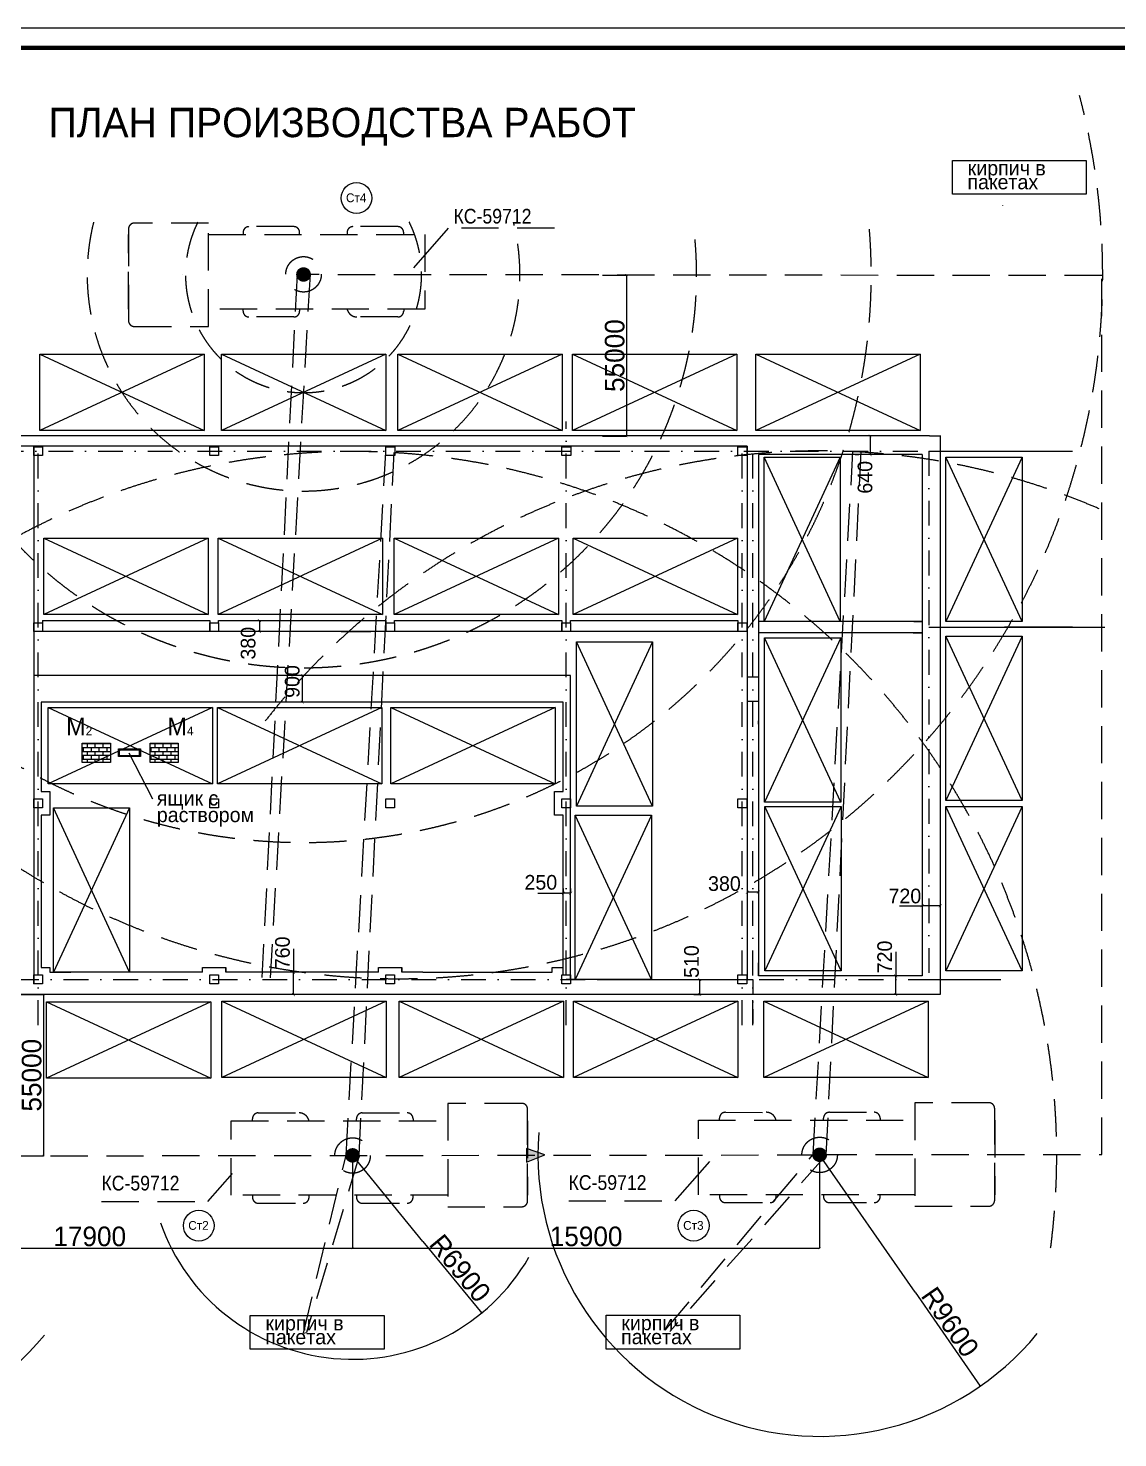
# Model space of a CAD drawing. Header units: millimetres. Extents: x 393648 to 561848, y 30 to 118830.
# Drawn here: x 426280 to 481989, y 46777 to 118830 of the extents above; entities that cross this region are included whole.
import ezdxf

# ---------------------------------------------------------------- set-up
doc = ezdxf.new("R2010")
doc.units = ezdxf.units.MM
for name, pattern in [('ACAD_ISO02W100', [15, 12, -3]), ('DASHED2', [9.525, 6.35, -3.175]), ('штрихпунктирная', [25.4, 12.7, -6.35, 0, -6.35])]:
    doc.linetypes.add(name, pattern=pattern)
doc.layers.add('размеры', color=251, linetype='Continuous', lineweight=9)
doc.dimstyles.new('Копия ISO-25', dxfattribs={"dimtxt": 150, "dimasz": 100, "dimexe": 1.25, "dimexo": 0.625, "dimgap": 100, "dimtad": 1, "dimtxsty": 'Standard', "dimblk": 'ARCHTICK', "dimcen": 2.5, "dimclrd": 5, "dimclre": 5, "dimclrt": 5, "dimadec": 0, "dimazin": 0, "dimtfac": 1, "dimtmove": 1, "dimatfit": 3, "dimfxl": 1.25, "dimarcsym": 0})

# ---------------------------------------------------------------- blocks, each defined once
blk = doc.blocks.new('_ArchTick')
at = {"color": 0, "linetype": 'ByBlock', "const_width": 0.15}
blk.add_lwpolyline([(-0.5, -0.5), (0.5, 0.5)], dxfattribs=at)
blk = doc.blocks.new('*D5')
at = {"color": 0, "lineweight": -2, "transparency": 16777216}
for p, q in [((425828, 69432), (427061, 69432)), ((427060, 69432), (427060, 61191)), ((425828, 61191), (427061, 61191))]:
    blk.add_line(p, q, dxfattribs=at)
at = {"layer": 'Defpoints', "color": 0, "transparency": 16777216}
for p in [(425828, 69432), (425828, 61191), (427060, 61191)]:
    blk.add_point(p, dxfattribs=at)
at = {"color": 0, "lineweight": -2, "transparency": 16777216, "xscale": 100, "yscale": 100, "zscale": 100}
for p, rotation in [((427060, 69432), 90), ((427060, 61191), 270)]:
    blk.add_blockref('_ArchTick', p, dxfattribs=dict(at, rotation=rotation))
at = {"color": 0, "transparency": 16777216, "insert": (426460, 65311), "char_height": 1000, "attachment_point": 5, "rotation": 90}
blk.add_mtext('55000', dxfattribs=at)
blk = doc.blocks.new('*D6')
at = {"color": 0, "lineweight": -2, "transparency": 16777216}
for p, q in [((455638, 106214), (456871, 106214)), ((456870, 106214), (456870, 97973)), ((455638, 97973), (456871, 97973))]:
    blk.add_line(p, q, dxfattribs=at)
at = {"layer": 'Defpoints', "color": 0, "transparency": 16777216}
for p in [(455638, 106214), (455638, 97973), (456870, 97973)]:
    blk.add_point(p, dxfattribs=at)
at = {"color": 0, "lineweight": -2, "transparency": 16777216, "xscale": 100, "yscale": 100, "zscale": 100}
for p, rotation in [((456870, 106214), 90), ((456870, 97973), 270)]:
    blk.add_blockref('_ArchTick', p, dxfattribs=dict(at, rotation=rotation))
at = {"color": 0, "transparency": 16777216, "insert": (456270, 102094), "char_height": 1000, "attachment_point": 5, "rotation": 90}
blk.add_mtext('55000', dxfattribs=at)
blk = doc.blocks.new('*D8')
at = {"color": 0, "lineweight": -2, "transparency": 16777216}
blk.add_line((471630, 54215), (474957, 49422), dxfattribs=at)
at = {"layer": 'Defpoints', "color": 0, "transparency": 16777216}
for p in [(466745, 61253), (474957, 49422)]:
    blk.add_point(p, dxfattribs=at)
at = {"color": 0, "lineweight": -2, "transparency": 16777216, "xscale": 100, "yscale": 100, "zscale": 100, "rotation": 304.7637966516633}
blk.add_blockref('_ArchTick', (474957, 49422), dxfattribs=at)
at = {"color": 0, "transparency": 16777216, "insert": (473415, 52695), "char_height": 1000, "attachment_point": 5, "rotation": 304.7638}
blk.add_mtext('R9600', dxfattribs=at)
blk = doc.blocks.new('*D9')
at = {"color": 0, "lineweight": -2, "transparency": 16777216}
blk.add_line((446462, 56813), (449467, 53156), dxfattribs=at)
at = {"layer": 'Defpoints', "color": 0, "transparency": 16777216}
for p in [(442864, 61191), (449467, 53156)]:
    blk.add_point(p, dxfattribs=at)
at = {"color": 0, "lineweight": -2, "transparency": 16777216, "xscale": 100, "yscale": 100, "zscale": 100, "rotation": 309.4123738455189}
blk.add_blockref('_ArchTick', (449467, 53156), dxfattribs=at)
at = {"color": 0, "transparency": 16777216, "insert": (448364, 55443), "char_height": 1000, "attachment_point": 5, "rotation": 309.41237}
blk.add_mtext('R6900', dxfattribs=at)
blk = doc.blocks.new('*D67')
at = {"color": 0, "lineweight": -2, "transparency": 16777216}
for p, q in [((415989, 61163), (415989, 56466)), ((442864, 61191), (442864, 56466)), ((415989, 56467), (442864, 56467))]:
    blk.add_line(p, q, dxfattribs=at)
at = {"layer": 'Defpoints', "color": 0, "transparency": 16777216}
for p in [(415989, 61164), (442864, 61191), (442864, 56467)]:
    blk.add_point(p, dxfattribs=at)
at = {"color": 0, "lineweight": -2, "transparency": 16777216, "xscale": 100, "yscale": 100, "zscale": 100, "rotation": 180}
blk.add_blockref('_ArchTick', (415989, 56467), dxfattribs=at)
at = {"color": 0, "lineweight": -2, "transparency": 16777216, "xscale": 100, "yscale": 100, "zscale": 100}
blk.add_blockref('_ArchTick', (442864, 56467), dxfattribs=at)
at = {"color": 0, "transparency": 16777216, "insert": (429427, 57067), "char_height": 1000, "attachment_point": 5}
blk.add_mtext('17900', dxfattribs=at)
blk = doc.blocks.new('*D68')
at = {"color": 0, "lineweight": -2, "transparency": 16777216}
for p, q in [((442865, 61222), (442865, 56467)), ((466744, 61237), (466744, 56467)), ((442865, 56468), (466744, 56468))]:
    blk.add_line(p, q, dxfattribs=at)
at = {"layer": 'Defpoints', "color": 0, "transparency": 16777216}
for p in [(442865, 61223), (466744, 61237), (466744, 56468)]:
    blk.add_point(p, dxfattribs=at)
at = {"color": 0, "lineweight": -2, "transparency": 16777216, "xscale": 100, "yscale": 100, "zscale": 100, "rotation": 180}
blk.add_blockref('_ArchTick', (442865, 56468), dxfattribs=at)
at = {"color": 0, "lineweight": -2, "transparency": 16777216, "xscale": 100, "yscale": 100, "zscale": 100}
blk.add_blockref('_ArchTick', (466744, 56468), dxfattribs=at)
at = {"color": 0, "transparency": 16777216, "insert": (454805, 57068), "char_height": 1000, "attachment_point": 5}
blk.add_mtext('15900', dxfattribs=at)

msp = doc.modelspace()

# ---------------------------------------------------------------- hatches: boundary and pattern name
at = {"linetype": 'DASHED2', "ltscale": 100}
msp.add_hatch(color=0, dxfattribs=at).paths.add_polyline_path([(440022.857, 106233.092, 1), (440692.43, 106233.092, 1)])
at = {"linetype": 'DASHED2', "ltscale": 300}
for points in [[(440692.43, 106233.092, 1), (440022.857, 106233.092, 1)], [(440693.023, 106248.896, 1), (440023.45, 106248.896, 1)], [(440693.023, 106248.896, 1), (440023.45, 106248.896, 1)], [(440693.023, 106248.896, 1), (440023.45, 106248.896, 1)], [(442529.927, 61206.955, 1), (443199.5, 61206.955, 1)], [(442529.927, 61206.955, 1), (443199.5, 61206.955, 1)], [(442529.927, 61206.955, 1), (443199.5, 61206.955, 1)], [(442530.52, 61222.759, 1), (443200.093, 61222.759, 1)], [(466409.362, 61237.358, 1), (467078.935, 61237.358, 1)], [(466409.362, 61237.358, 1), (467078.935, 61237.358, 1)], [(466409.362, 61237.358, 1), (467078.935, 61237.358, 1)], [(466409.956, 61253.162, 1), (467079.529, 61253.162, 1)]]:
    msp.add_hatch(color=0, dxfattribs=at).paths.add_polyline_path(points)
h = msp.add_hatch()
h.set_pattern_fill('AR-B816', color=256, style=0)
h.set_pattern_definition([(360, (671316.7, 8713.83), (5e-14, 203.2), []), (90, (671316.7, 8713.83), (-203.2, 203.2), [203.2, -203.2])])
h.paths.add_polyline_path([(430481.118, 81301.449), (430481.118, 82286.741), (429047.113, 82286.741), (429047.113, 81301.449)])
h = msp.add_hatch()
h.set_pattern_fill('AR-B816', color=256, style=0)
h.set_pattern_definition([(360, (674781.57, 8713.83), (5e-14, 203.2), []), (90, (674781.57, 8713.83), (-203.2, 203.2), [203.2, -203.2])])
h.paths.add_polyline_path([(433945.99, 81301.449), (433945.99, 82286.741), (432511.985, 82286.741), (432511.985, 81301.449)])
h = msp.add_hatch(color=0)
h.paths.add_polyline_path([(451762.917, 61562.022), (451762.917, 61248.921), (452691.8, 61248.921)])
h.paths.add_polyline_path([(452691.8, 61248.921), (451762.917, 61248.921), (451762.917, 60864.409)])

# ---------------------------------------------------------------- linework, layer by layer
at = {"color": 0, "linetype": 'ByBlock', "lineweight": 20}
for p, q in [((473531.181, 112072.081), (480378.951, 112072.081)), ((473531.181, 110346.88), (473531.181, 112072.081)), ((480378.951, 112072.081), (480378.951, 110346.88)), ((480378.951, 110346.88), (473531.181, 110346.88)), ((437628.863, 53031.922), (444476.633, 53031.922)), ((437628.863, 51306.721), (437628.863, 53031.922)), ((444476.633, 53031.922), (444476.633, 51306.721)), ((455822.371, 53040.412), (462670.142, 53040.412)), ((455822.371, 51315.211), (455822.371, 53040.412)), ((462670.142, 53040.412), (462670.142, 51315.211)), ((444476.633, 51306.721), (437628.863, 51306.721)), ((462670.142, 51315.211), (455822.371, 51315.211))]:
    msp.add_line(p, q, dxfattribs=at)
at = {"color": 0}
for p, q in [((476107.669, 109755.437), (476118.446, 109766.213)), ((447750.407, 108600.271), (445977.481, 106582.366)), ((434187.534, 106233.092), (434187.534, 106233.092)), ((426874.827, 102164.62), (435274.827, 102164.62)), ((426874.827, 98264.62), (426874.827, 102164.62)), ((426874.827, 102164.62), (435274.827, 98264.62)), ((435274.827, 102164.62), (426874.827, 98264.62)), ((435274.827, 102164.62), (435274.827, 98264.62)), ((436158.268, 102164.62), (444558.268, 102164.62)), ((436158.268, 98264.62), (436158.268, 102164.62)), ((436158.268, 102164.62), (444558.268, 98264.62)), ((444558.268, 102164.62), (436158.268, 98264.62)), ((444558.268, 102164.62), (444558.268, 98264.62)), ((445176.243, 102164.62), (453576.243, 102164.62)), ((445176.243, 98264.62), (445176.243, 102164.62)), ((445176.243, 102164.62), (453576.243, 98264.62)), ((453576.243, 102164.62), (445176.243, 98264.62)), ((453576.243, 102164.62), (453576.243, 98264.62)), ((454117.007, 102162.909), (462517.007, 102162.909)), ((454117.007, 98262.909), (454117.007, 102162.909)), ((454117.007, 102162.909), (462517.007, 98262.909)), ((462517.007, 102162.909), (454117.007, 98262.909)), ((462517.007, 102162.909), (462517.007, 98262.909)), ((463476.138, 102162.909), (471876.138, 102162.909)), ((463476.138, 98262.909), (463476.138, 102162.909)), ((463476.138, 102162.909), (471876.138, 98262.909)), ((471876.138, 102162.909), (463476.138, 98262.909)), ((471876.138, 102162.909), (471876.138, 98262.909)), ((435274.827, 98264.62), (426874.827, 98264.62)), ((444558.268, 98264.62), (436158.268, 98264.62)), ((453576.243, 98264.62), (445176.243, 98264.62)), ((462517.007, 98262.909), (454117.007, 98262.909)), ((471876.138, 98262.909), (463476.138, 98262.909)), ((469329.789, 97992.019), (469329.789, 97032.019)), ((469330.726, 97992.019), (469331.664, 97992.019)), ((463900.704, 88497.019), (463900.704, 96897.019)), ((463900.704, 96897.019), (467800.704, 96897.019)), ((467800.704, 96897.019), (463900.704, 88497.019)), ((467800.704, 88497.019), (463900.704, 96897.019)), ((467800.704, 96897.019), (467800.704, 88497.019)), ((469330.726, 97032.019), (469331.664, 97032.019)), ((473199.213, 88502.142), (473199.213, 96902.142)), ((473199.213, 96902.142), (477099.213, 96902.142)), ((477099.213, 96902.142), (473199.213, 88502.142)), ((477099.213, 88502.142), (473199.213, 96902.142)), ((477099.213, 96902.142), (477099.213, 88502.142)), ((427074.126, 92755.146), (435474.126, 92755.146)), ((427074.126, 88855.146), (427074.126, 92755.146)), ((427074.126, 92755.146), (435474.126, 88855.146)), ((435474.126, 92755.146), (427074.126, 88855.146)), ((435474.126, 92755.146), (435474.126, 88855.146)), ((435999.829, 92755.146), (444399.829, 92755.146)), ((435999.829, 88855.146), (435999.829, 92755.146)), ((435999.829, 92755.146), (444399.829, 88855.146)), ((444399.829, 92755.146), (435999.829, 88855.146)), ((444399.829, 92755.146), (444399.829, 88855.146)), ((444995.512, 92755.146), (453395.512, 92755.146)), ((444995.512, 88855.146), (444995.512, 92755.146)), ((444995.512, 92755.146), (453395.512, 88855.146)), ((453395.512, 92755.146), (444995.512, 88855.146)), ((453395.512, 92755.146), (453395.512, 88855.146)), ((454149.141, 92755.146), (462549.141, 92755.146)), ((454149.141, 88855.146), (454149.141, 92755.146)), ((454149.141, 92755.146), (462549.141, 88855.146)), ((462549.141, 92755.146), (454149.141, 88855.146)), ((462549.141, 92755.146), (462549.141, 88855.146)), ((435474.126, 88855.146), (427074.126, 88855.146)), ((444399.829, 88855.146), (435999.829, 88855.146)), ((453395.512, 88855.146), (444995.512, 88855.146)), ((462549.141, 88855.146), (454149.141, 88855.146)), ((438101.165, 88557.019), (438099.632, 88557.019)), ((438100.57, 87987.554), (438099.632, 87987.554)), ((438101.507, 88557.019), (438101.507, 87987.554)), ((467800.704, 88497.019), (463900.704, 88497.019)), ((477099.213, 88502.142), (473199.213, 88502.142)), ((479086.998, 88210.144), (481333.557, 88210.144)), ((454305.67, 79066.026), (454305.67, 87466.026)), ((454305.67, 87466.026), (458205.67, 87466.026)), ((458205.67, 87466.026), (454305.67, 79066.026)), ((458205.67, 79066.026), (454305.67, 87466.026)), ((458205.67, 87466.026), (458205.67, 79066.026)), ((463921.932, 79259.898), (463921.932, 87659.898)), ((463921.932, 87659.898), (467821.932, 87659.898)), ((467821.932, 87659.898), (463921.932, 79259.898)), ((467821.932, 79259.898), (463921.932, 87659.898)), ((467821.932, 87659.898), (467821.932, 79259.898)), ((473199.213, 79348.731), (473199.213, 87748.731)), ((473199.213, 87748.731), (477099.213, 87748.731)), ((477099.213, 87748.731), (473199.213, 79348.731)), ((477099.213, 79348.731), (473199.213, 87748.731)), ((477099.213, 87748.731), (477099.213, 79348.731)), ((440568.829, 85737.018), (440293.99, 85737.018)), ((440295.865, 85737.018), (440295.865, 84387.018)), ((440568.829, 84387.018), (440293.99, 84387.018)), ((427294.746, 84107.608), (435694.746, 84107.608)), ((427294.746, 80207.608), (427294.746, 84107.608)), ((427294.746, 84107.608), (435694.746, 80207.608)), ((435694.746, 84107.608), (427294.746, 80207.608)), ((435694.746, 84107.608), (435694.746, 80207.608)), ((435965.738, 84107.608), (444365.738, 84107.608)), ((435965.738, 80207.608), (435965.738, 84107.608)), ((435965.738, 84107.608), (444365.738, 80207.608)), ((444365.738, 84107.608), (435965.738, 80207.608)), ((444365.738, 84107.608), (444365.738, 80207.608)), ((444823.869, 84107.608), (453223.869, 84107.608)), ((444823.869, 80207.608), (444823.869, 84107.608)), ((444823.869, 84107.608), (453223.869, 80207.608)), ((453223.869, 84107.608), (444823.869, 80207.608)), ((453223.869, 84107.608), (453223.869, 80207.608)), ((435694.746, 80207.608), (427294.746, 80207.608)), ((444365.738, 80207.608), (435965.738, 80207.608)), ((453223.869, 80207.608), (444823.869, 80207.608)), ((467821.932, 79259.898), (463921.932, 79259.898)), ((477099.213, 79348.731), (473199.213, 79348.731)), ((427567.68, 70571.458), (427567.68, 78971.458)), ((427567.68, 78971.458), (431467.68, 78971.458)), ((431467.68, 78971.458), (427567.68, 70571.458)), ((431467.68, 70571.458), (427567.68, 78971.458)), ((431467.68, 78971.458), (431467.68, 70571.458)), ((454250.461, 70212.019), (454250.461, 78612.019)), ((454250.461, 78612.019), (458150.461, 78612.019)), ((458150.461, 78612.019), (454250.461, 70212.019)), ((458150.461, 70212.019), (454250.461, 78612.019)), ((458205.67, 79066.026), (454305.67, 79066.026)), ((458150.461, 78612.019), (458150.461, 70212.019)), ((463946.153, 70640.199), (463946.153, 79040.199)), ((463946.153, 79040.199), (467846.153, 79040.199)), ((467846.153, 79040.199), (463946.153, 70640.199)), ((467846.153, 70640.199), (463946.153, 79040.199)), ((467846.153, 79040.199), (467846.153, 70640.199)), ((473199.213, 70640.199), (473199.213, 79040.199)), ((473199.213, 79040.199), (477099.213, 79040.199)), ((477099.213, 79040.199), (473199.213, 70640.199)), ((477099.213, 70640.199), (473199.213, 79040.199)), ((477099.213, 79040.199), (477099.213, 70640.199)), ((452340.934, 74622.294), (453639.851, 74622.294)), ((453639.851, 74853.307), (453639.851, 74620.419)), ((454014.289, 74622.294), (453639.851, 74622.294)), ((454014.289, 74853.307), (454014.289, 74620.419)), ((463044.851, 74776.594), (463044.851, 74665.28)), ((463614.851, 74667.155), (463044.851, 74667.155)), ((463614.851, 74776.594), (463614.851, 74665.28)), ((471986.557, 74364.343), (471986.557, 73971.889)), ((472914.851, 74364.343), (472914.851, 73971.889)), ((470832.619, 73973.764), (471986.557, 73973.764)), ((472914.851, 73973.764), (471986.557, 73973.764)), ((439848.262, 71767.127), (439848.262, 70571.458)), ((470635.462, 71617.603), (470635.462, 70392.019)), ((453065.682, 70571.458), (453065.682, 70812.019)), ((453065.682, 70812.019), (453639.851, 70812.019)), ((467846.153, 70640.199), (463946.153, 70640.199)), ((477099.213, 70640.199), (473199.213, 70640.199)), ((431467.68, 70571.458), (427567.68, 70571.458)), ((439946.627, 70571.458), (439846.387, 70571.458)), ((439848.262, 69431.483), (439848.262, 70571.458)), ((446454.851, 70571.458), (453065.682, 70571.458)), ((458150.461, 70212.019), (454250.461, 70212.019)), ((460319.445, 70196.82), (460615.187, 70196.82)), ((460613.312, 69431.26), (460613.312, 70196.82)), ((470945.691, 70392.019), (470633.587, 70392.019)), ((470635.462, 69431.109), (470635.462, 70392.019)), ((439946.627, 69431.483), (439846.387, 69431.483)), ((460319.507, 69431.26), (460615.187, 69431.26)), ((470945.691, 69431.109), (470633.587, 69431.109)), ((427217.128, 69055.874), (435617.128, 69055.874)), ((427217.128, 65155.874), (427217.128, 69055.874)), ((427217.128, 69055.874), (435617.128, 65155.874)), ((435617.128, 69055.874), (427217.128, 65155.874)), ((435617.128, 69055.874), (435617.128, 65155.874)), ((436187.909, 69093.201), (444587.909, 69093.201)), ((436187.909, 65193.201), (436187.909, 69093.201)), ((436187.909, 69093.201), (444587.909, 65193.201)), ((444587.909, 69093.201), (436187.909, 65193.201)), ((444587.909, 69093.201), (444587.909, 65193.201)), ((445242.526, 69093.201), (453642.526, 69093.201)), ((445242.526, 65193.201), (445242.526, 69093.201)), ((445242.526, 69093.201), (453642.526, 65193.201)), ((453642.526, 69093.201), (445242.526, 65193.201)), ((453642.526, 69093.201), (453642.526, 65193.201)), ((454157.316, 69093.201), (462557.316, 69093.201)), ((454157.316, 65193.201), (454157.316, 69093.201)), ((454157.316, 69093.201), (462557.316, 65193.201)), ((462557.316, 69093.201), (454157.316, 65193.201)), ((462557.316, 69093.201), (462557.316, 65193.201)), ((463894.143, 69093.201), (472294.143, 69093.201)), ((463894.143, 65193.201), (463894.143, 69093.201)), ((463894.143, 69093.201), (472294.143, 65193.201)), ((472294.143, 69093.201), (463894.143, 65193.201)), ((472294.143, 69093.201), (472294.143, 65193.201)), ((435617.128, 65155.874), (427217.128, 65155.874)), ((444587.909, 65193.201), (436187.909, 65193.201)), ((453642.526, 65193.201), (445242.526, 65193.201)), ((462557.316, 65193.201), (454157.316, 65193.201)), ((472294.143, 65193.201), (463894.143, 65193.201)), ((452691.8, 61248.921), (451762.917, 61562.022)), ((451762.917, 60864.409), (452691.8, 61248.921)), ((472914.851, 61253.162), (472914.851, 61253.162)), ((446461.586, 56813.452), (442865.306, 61222.759)), ((459351.979, 58885.983), (461124.904, 60903.888)), ((471630.077, 54214.6), (466744.149, 61237.358)), ((440363.974, 52133.07), (440511.431, 52153.256))]:
    msp.add_line(p, q, dxfattribs=at)
at = {"color": 0, "linetype": 'DASHED2', "ltscale": 300}
for p, q in [((435495.839, 108866.725), (431708.401, 108866.725)), ((435495.839, 103582.755), (435495.839, 108866.725)), ((431408.401, 108566.725), (431408.401, 103882.755)), ((431408.471, 104473.28), (431408.471, 108283.28)), ((435495.839, 108283.28), (446558.471, 108283.28)), ((437265.431, 108385.21), (437265.435, 108282.897)), ((439859.378, 108685.223), (437565.431, 108685.223)), ((440159.378, 108283.016), (440159.378, 108385.223)), ((442583.84, 108385.43), (442583.844, 108283.117)), ((445177.787, 108685.442), (442883.84, 108685.442)), ((445477.787, 108283.236), (445477.787, 108385.442)), ((446558.471, 108283.28), (446558.471, 104472.655)), ((453188.207, 108600.271), (447750.407, 108600.271)), ((440023.45, 106248.896), (438231.878, 70311.748)), ((440693.023, 106248.896), (438655.31, 70289.196)), ((481164.851, 106183.092), (440357.643, 106233.092)), ((481164.851, 61253.162), (481164.851, 106183.092)), ((446558.471, 104472.655), (435495.839, 104473.112)), ((437265.431, 104370.726), (437265.435, 104473.039)), ((439859.378, 104070.713), (437565.431, 104070.713)), ((440159.378, 104472.919), (440159.378, 104370.713)), ((445177.421, 104070.86), (443029.318, 104073.476)), ((445477.787, 104472.7), (445477.787, 104370.859)), ((431708.401, 103582.755), (435495.839, 103582.755)), ((442529.927, 61206.955), (444567.639, 97166.656)), ((443199.5, 61206.955), (444991.071, 97144.103)), ((466409.362, 61237.358), (468447.075, 97197.058)), ((467078.935, 61237.358), (468870.507, 97174.506)), ((451514.549, 63873.096), (447727.11, 63873.096)), ((447727.11, 63873.096), (447727.11, 58589.126)), ((451814.549, 58889.126), (451814.549, 63573.096)), ((461924.964, 63415.394), (464073.068, 63412.778)), ((467243.007, 63415.541), (469536.954, 63415.541)), ((475393.985, 63903.498), (471606.546, 63903.498)), ((471606.546, 63903.498), (471606.546, 58619.528)), ((475693.985, 58919.528), (475693.985, 63603.498)), ((436664.479, 59172.571), (436664.479, 62983.196)), ((436664.479, 62983.196), (447727.11, 62982.739)), ((437745.163, 62983.151), (437745.163, 63084.992)), ((438045.528, 63384.992), (440193.632, 63382.375)), ((443063.571, 62982.932), (443063.571, 63085.138)), ((443363.571, 63385.138), (445657.518, 63385.138)), ((445957.518, 63085.126), (445957.514, 62982.812)), ((451814.479, 62982.571), (451814.479, 59172.571)), ((460543.915, 59202.973), (460543.915, 63013.598)), ((460543.915, 63013.598), (471606.546, 63013.142)), ((461624.598, 63013.554), (461624.598, 63115.394)), ((466943.007, 63013.334), (466943.007, 63115.541)), ((469836.954, 63115.528), (469836.95, 63013.215)), ((475693.915, 63012.973), (475693.915, 59202.973)), ((451762.917, 61562.022), (451762.917, 60864.409)), ((458852.509, 52273.801), (466409.988, 61257.815)), ((466744.742, 61253.162), (481164.851, 61253.162)), ((415989.851, 61179.614), (466744.149, 61237.358)), ((435472.543, 58855.58), (437245.468, 60873.485)), ((440363.974, 52133.07), (442529.959, 61211.609)), ((443198.874, 61186.498), (440511.431, 52153.256)), ((467078.903, 61232.704), (459089.406, 52218.627)), ((447727.11, 59172.571), (436664.479, 59172.571)), ((437745.163, 59172.615), (437745.163, 59070.409)), ((440639.11, 59070.422), (440639.105, 59172.735)), ((443063.571, 59172.835), (443063.571, 59070.629)), ((445957.518, 59070.641), (445957.514, 59172.954)), ((471606.546, 59202.973), (460543.915, 59202.973)), ((461624.598, 59203.018), (461624.598, 59100.812)), ((464518.545, 59100.824), (464518.541, 59203.137)), ((466943.007, 59203.237), (466943.007, 59101.031)), ((469836.954, 59101.043), (469836.95, 59203.357)), ((430034.742, 58855.58), (435472.543, 58855.58)), ((438045.163, 58770.409), (440339.11, 58770.409)), ((443363.571, 58770.629), (445657.518, 58770.629)), ((447727.11, 58589.126), (451514.549, 58589.126)), ((453914.178, 58885.983), (459351.979, 58885.983)), ((461924.598, 58800.812), (464218.545, 58800.812)), ((467243.007, 58801.031), (469536.954, 58801.031)), ((471606.546, 58619.528), (475393.985, 58619.528))]:
    msp.add_line(p, q, dxfattribs=at)
at = {"color": 0, "linetype": 'штрихпунктирная', "ltscale": 100}
for p, q in [((453789.851, 67872.647), (453789.851, 98727.019)), ((426789.851, 67872.647), (426789.851, 97779.286)), ((462789.851, 67872.647), (462789.851, 97857.165)), ((463329.851, 67872.647), (463329.851, 97661.15)), ((406989.851, 97212.019), (472329.851, 97212.019)), ((472329.851, 97212.019), (472329.851, 70212.019)), ((407769.851, 70212.019), (472329.851, 70212.019))]:
    msp.add_line(p, q, dxfattribs=at)
at = {"color": 0, "ltscale": 100}
for p, q in [((472361.557, 97992.019), (406989.851, 97992.019)), ((472361.557, 97992.019), (472946.557, 97992.019)), ((472914.851, 97992.019), (472914.851, 69432.019)), ((463044.851, 97467.019), (463044.851, 85671.145)), ((471986.557, 97032.019), (463614.851, 97032.019)), ((463614.851, 97032.019), (463614.851, 85671.145)), ((427014.851, 88557.019), (435564.851, 88557.019)), ((435564.851, 87987.019), (427014.851, 87987.019)), ((461994.851, 88557.019), (462564.851, 88557.019)), ((462564.851, 87987.019), (461994.851, 87987.019)), ((462564.851, 88557.019), (462564.851, 87987.019)), ((462564.851, 88437.019), (463014.851, 88437.019)), ((462564.851, 87987.019), (462564.851, 88437.019)), ((463014.851, 87987.019), (462564.851, 87987.019)), ((463014.851, 88437.019), (463014.851, 87987.019)), ((471986.557, 88497.019), (463614.851, 88497.019)), ((464769.851, 88497.019), (463614.851, 88497.019)), ((471986.557, 87927.019), (463614.851, 87927.019)), ((464769.851, 87927.019), (463614.851, 87927.019)), ((454012.774, 85737.018), (426564.851, 85737.018)), ((454014.851, 70812.019), (454012.774, 85737.018)), ((463044.851, 85671.145), (463614.851, 85671.145)), ((453639.851, 84387.018), (426939.851, 84387.018)), ((463044.851, 84426.428), (463044.851, 77688.759)), ((463044.851, 84426.428), (463614.851, 84426.428)), ((463614.851, 84426.428), (463614.851, 77688.759)), ((463614.851, 83247.019), (463614.851, 83427.019)), ((453564.851, 79437.019), (454014.851, 79437.019)), ((454014.851, 79437.019), (454014.851, 78987.019)), ((454014.851, 78987.019), (453564.851, 78987.019)), ((455454.851, 70196.429), (462789.851, 70197.019)), ((471986.557, 70392.019), (463736.362, 70392.019)), ((472914.851, 69431.081), (452124.851, 69431.377))]:
    msp.add_line(p, q, dxfattribs=at)
at = {"color": 0, "ltscale": 60}
for p, q in [((462567.86, 97467.019), (419934.851, 97467.019)), ((426564.851, 97467.019), (426564.851, 88437.019)), ((426564.851, 97437.019), (427014.851, 97437.019)), ((426564.851, 96987.019), (426564.851, 97437.019)), ((427014.851, 97437.019), (427014.851, 96987.019)), ((435567.86, 97437.019), (436017.86, 97437.019)), ((435567.86, 96987.019), (435567.86, 97437.019)), ((436017.86, 97437.019), (436017.86, 96987.019)), ((444567.86, 97437.019), (445017.86, 97437.019)), ((444567.86, 96987.019), (444567.86, 97437.019)), ((445194.851, 97467.019), (445014.851, 97467.019)), ((445017.86, 97437.019), (445017.86, 96987.019)), ((427014.851, 96987.019), (426564.851, 96987.019)), ((436017.86, 96987.019), (435567.86, 96987.019)), ((445017.86, 96987.019), (444567.86, 96987.019)), ((471986.557, 97032.019), (471986.557, 70392.019)), ((472330.789, 97212.019), (479672.624, 97212.019)), ((471986.557, 93882.019), (471986.557, 93702.019)), ((426564.851, 88992.019), (426564.851, 76221.593)), ((426564.851, 88437.019), (427014.851, 88437.019)), ((426564.851, 87987.019), (426564.851, 88437.019)), ((427014.851, 87987.019), (426564.851, 87987.019)), ((427014.851, 88557.019), (427014.851, 88437.019)), ((427014.851, 88437.019), (427014.851, 87987.019)), ((432264.851, 88557.019), (432444.851, 88557.019)), ((434799.851, 88557.019), (435564.851, 88557.019)), ((435564.851, 87988.894), (434799.851, 87988.894)), ((435564.851, 88557.019), (435564.851, 87987.019)), ((435564.851, 88437.019), (436014.851, 88437.019)), ((435564.851, 87987.019), (435564.851, 88437.019)), ((436014.851, 87987.019), (435564.851, 87987.019)), ((436014.851, 88437.019), (436014.851, 88557.019)), ((436014.851, 88557.019), (444564.851, 88557.019)), ((436014.851, 88437.019), (436014.851, 87987.019)), ((444564.851, 87987.019), (436014.851, 87987.019)), ((441024.851, 88557.019), (443799.851, 88557.019)), ((442284.851, 87987.019), (443799.851, 87987.019)), ((443799.851, 88557.019), (444564.851, 88557.019)), ((444564.851, 87987.019), (443799.851, 87987.019)), ((444564.851, 88557.019), (444564.851, 87987.019)), ((444564.851, 88437.019), (445014.851, 88437.019)), ((444564.851, 87987.019), (444564.851, 88437.019)), ((445014.851, 87987.019), (444564.851, 87987.019)), ((445014.851, 88437.019), (445014.851, 88557.019)), ((445014.851, 88557.019), (448509.851, 88557.019)), ((445014.851, 88557.019), (453564.851, 88557.019)), ((445014.851, 88557.019), (445194.851, 88557.019)), ((445014.851, 88437.019), (445014.851, 87987.019)), ((453564.851, 87987.019), (445014.851, 87987.019)), ((448509.851, 87987.019), (445014.851, 87987.019)), ((453564.851, 88557.019), (453564.851, 87987.019)), ((453564.851, 88437.019), (454014.851, 88437.019)), ((453564.851, 87987.019), (453564.851, 88437.019)), ((454014.851, 87987.019), (453564.851, 87987.019)), ((454014.851, 88437.019), (454014.851, 88557.019)), ((454014.851, 88557.019), (457509.851, 88557.019)), ((454014.851, 88437.019), (454014.851, 87987.019)), ((462564.851, 87988.412), (454014.851, 87987.019)), ((457509.851, 88557.019), (462564.851, 88557.019)), ((458664.851, 88557.019), (458844.851, 88557.019)), ((471527.453, 87927.019), (471986.557, 87927.019)), ((471555.993, 88497.019), (471986.557, 88497.019)), ((472329.851, 88212.019), (479672.623, 88212.019)), ((479672.623, 88212.019), (476200.392, 88212.019)), ((463044.851, 85671.145), (463044.851, 70197.019)), ((463614.851, 85671.145), (463614.851, 70392.019)), ((426939.851, 84387.018), (426939.851, 79812.019)), ((453639.851, 79812.019), (453639.851, 84387.018)), ((471986.557, 83427.019), (471986.557, 83247.019)), ((426564.851, 79437.019), (427014.851, 79437.019)), ((426564.851, 78987.019), (426564.851, 79437.019)), ((426939.851, 79812.019), (427389.851, 79812.019)), ((427014.851, 79437.019), (427014.851, 78987.019)), ((427389.851, 79812.019), (427389.851, 78612.019)), ((435564.851, 79437.019), (436014.851, 79437.019)), ((435564.851, 78987.019), (435564.851, 79437.019)), ((436014.851, 79437.019), (436014.851, 78987.019)), ((444564.851, 79437.019), (445014.851, 79437.019)), ((444564.851, 78987.019), (444564.851, 79437.019)), ((445014.851, 79437.019), (445014.851, 78987.019)), ((453189.851, 78612.019), (453189.851, 79812.019)), ((453189.851, 79812.019), (453639.851, 79812.019)), ((453564.851, 78987.019), (453564.851, 79437.019)), ((462564.851, 79437.019), (463014.851, 79437.019)), ((462564.851, 78987.019), (462564.851, 79437.019)), ((463014.851, 79437.019), (463014.851, 78987.019)), ((427014.851, 78987.019), (426564.851, 78987.019)), ((426939.851, 78612.019), (426939.851, 70812.019)), ((427389.851, 78612.019), (426939.851, 78612.019)), ((436014.851, 78987.019), (435564.851, 78987.019)), ((445014.851, 78987.019), (444564.851, 78987.019)), ((453639.851, 78612.019), (453189.851, 78612.019)), ((453639.851, 70437.019), (453639.851, 78612.019)), ((463014.851, 78987.019), (462564.851, 78987.019)), ((463614.851, 78852.019), (463614.851, 78672.019)), ((426564.851, 77031.969), (426564.851, 69959.334)), ((463044.851, 76403.889), (463044.851, 73525.701)), ((463614.851, 72327.019), (463614.851, 71052.693)), ((426939.851, 70812.019), (427389.851, 70812.019)), ((427389.851, 70812.019), (427389.851, 70571.458)), ((435189.851, 70571.458), (435189.851, 70812.019)), ((435189.851, 70812.019), (435789.851, 70812.019)), ((435789.851, 70812.019), (436389.851, 70812.019)), ((436389.851, 70571.458), (436389.851, 70812.019)), ((436389.851, 70812.019), (436389.851, 70571.458)), ((444189.851, 70571.458), (444189.851, 70812.019)), ((444189.851, 70812.019), (444789.851, 70812.019)), ((444789.851, 70812.019), (445389.851, 70812.019)), ((445389.851, 70571.458), (445389.851, 70812.019)), ((445389.851, 70812.019), (445389.851, 70571.458)), ((454014.851, 70212.019), (454014.851, 70812.019)), ((463614.851, 70392.019), (463614.851, 71052.693)), ((426564.851, 70437.019), (427014.851, 70437.019)), ((426564.851, 69987.019), (426564.851, 70437.019)), ((427014.851, 69987.019), (426564.851, 69987.019)), ((427014.851, 70437.019), (427014.851, 69987.019)), ((427389.851, 70571.458), (428454.851, 70571.458)), ((435189.851, 70571.458), (428454.851, 70571.458)), ((435564.851, 70437.019), (436014.851, 70437.019)), ((435564.851, 69987.019), (435564.851, 70437.019)), ((436014.851, 69987.019), (435564.851, 69987.019)), ((436014.851, 70437.019), (436014.851, 69987.019)), ((437454.851, 70571.458), (436389.851, 70571.458)), ((444189.851, 70571.458), (437454.851, 70571.458)), ((444564.851, 70437.019), (445014.851, 70437.019)), ((444564.851, 69987.019), (444564.851, 70437.019)), ((445014.851, 69987.019), (444564.851, 69987.019)), ((445014.851, 70437.019), (445014.851, 69987.019)), ((446454.851, 70571.458), (445389.851, 70571.458)), ((453564.851, 70437.019), (454014.851, 70437.019)), ((453564.851, 69987.019), (453564.851, 70437.019)), ((454014.851, 69987.019), (453564.851, 69987.019)), ((455454.851, 70196.429), (453789.851, 70196.429)), ((454014.851, 70437.019), (454014.851, 69987.019)), ((462564.851, 70437.019), (463014.851, 70437.019)), ((462564.851, 69987.019), (462564.851, 70437.019)), ((463014.851, 69987.019), (462564.851, 69987.019)), ((463014.851, 70437.019), (463014.851, 69987.019)), ((463044.851, 70197.019), (463014.851, 70197.019)), ((463736.362, 70392.019), (463614.851, 70392.019)), ((472330.789, 70212.019), (476001.706, 70212.019)), ((434124.851, 69431.633), (406989.851, 69432.019)), ((437454.851, 69431.586), (434124.851, 69431.633)), ((452124.851, 69431.377), (437454.851, 69431.505)), ((462789.851, 69432.019), (461124.851, 69432.019))]:
    msp.add_line(p, q, dxfattribs=at)
at = {"color": 0, "lineweight": -3, "ltscale": 60}
for p, q in [((453567.86, 97437.019), (454017.86, 97437.019)), ((453567.86, 96987.019), (453567.86, 97437.019)), ((454017.86, 97437.019), (454017.86, 96987.019)), ((458844.851, 97467.019), (458664.851, 97467.019)), ((463044.851, 97467.019), (462567.86, 97467.019)), ((462567.86, 97437.019), (463017.86, 97437.019)), ((454017.86, 96987.019), (453567.86, 96987.019))]:
    msp.add_line(p, q, dxfattribs=at)
at = {"color": 0, "lineweight": -3, "ltscale": 100}
for p, q in [((462567.86, 96987.019), (462567.86, 97437.019)), ((463017.86, 97437.019), (463017.86, 96987.019)), ((463017.86, 96987.019), (462567.86, 96987.019)), ((468564.851, 97032.019), (468744.851, 97032.019))]:
    msp.add_line(p, q, dxfattribs=at)
msp.add_line((432656.302, 79424.13), (431450.889, 81776.61))
at = {"color": 0, "linetype": 'штрихпунктирная', "ltscale": 60}
for p, q in [((462789.851, 70212.019), (463329.851, 70212.019)), ((463329.851, 70212.019), (463329.851, 67961.403))]:
    msp.add_line(p, q, dxfattribs=at)
for points in [[(430481.437, 82286.535), (430481.437, 81301.243), (429047.432, 81301.243), (429047.432, 82286.535)], [(433945.99, 82286.741), (433945.99, 81301.449), (432511.985, 81301.449), (432511.985, 82286.741)], [(432017.616, 81998.492), (432017.616, 81599.066), (430896.759, 81599.066), (430896.759, 81998.492)], [(431960.186, 81936.361), (431960.186, 81643.849), (430954.197, 81643.849), (430954.197, 81936.361)]]:
    msp.add_lwpolyline(points, close=True)
at = {"color": 0}
for centre in [(443066.172, 110148.96), (435002.762, 57621.595), (460303.653, 57621.595)]:
    msp.add_circle(centre, 785.282, dxfattribs=at)
at = {"color": 0, "linetype": 'DASHED2', "ltscale": 300}
for centre, radius in [((440358.236, 106248.896), 905.999), ((440357.643, 106233.092), 334.786), ((440358.236, 106248.896), 334.786), ((440358.236, 106248.896), 334.786), ((440358.236, 106248.896), 334.786), ((442864.713, 61206.955), 905.999), ((466744.149, 61237.358), 905.999), ((442864.713, 61206.955), 334.786), ((442864.713, 61206.955), 334.786), ((442864.713, 61206.955), 334.786), ((442865.306, 61222.759), 334.786), ((466744.149, 61237.358), 334.786), ((466744.149, 61237.358), 334.786), ((466744.149, 61237.358), 334.786), ((466744.742, 61253.162), 334.786)]:
    msp.add_circle(centre, radius, dxfattribs=at)
at = {"color": 0, "linetype": 'DASHED2', "ltscale": 100}
msp.add_circle((440357.643, 106233.092), 334.786, dxfattribs=at)
at = {"color": 0, "linetype": 'DASHED2', "ltscale": 300}
for centre, radius, start, end in [((445214.021, 106242.832), 36000, 177.55440322, 14.71368697), ((440357.643, 106233.092), 29025.611, 174.68284349, 5.31715651), ((440357.643, 106233.092), 20096.037, 172.30812625, 7.69187375), ((440357.643, 106233.092), 11063.123, 165.92870476, 14.07129524), ((431708.401, 108566.725), 300, 90, 180), ((440357.643, 106233.092), 6034.35, 153.52914196, 26.47085804), ((437565.431, 108385.223), 300, 90, 180.00236369), ((439859.378, 108385.223), 300, 0, 90), ((442883.84, 108385.442), 300, 90, 180.00236369), ((445177.787, 108385.442), 300, 0, 90), ((431708.401, 103882.755), 300, 180, 270), ((437565.431, 104370.713), 300, 179.99763631, 270), ((439859.378, 104370.713), 300, 270, 0), ((443093.974, 104594.94), 524.544, 193.46272017, 268.89384892), ((445177.787, 104370.859), 300, 269.93020854, 0), ((442864.12, 61191.151), 36000, 352.48291811, 141.9323603), ((466743.556, 61221.554), 36000, 66.61879307, 141.9323603), ((451514.549, 63573.096), 300, 0, 90), ((461924.598, 63115.394), 300, 89.93020855, 180), ((464008.411, 62891.314), 524.544, 13.46272017, 88.89384892), ((467243.007, 63115.541), 300, 90, 180), ((469536.954, 63115.541), 300, 359.99763631, 90), ((475393.985, 63603.498), 300, 0, 90), ((438045.163, 63084.992), 300, 89.93020855, 180), ((440128.975, 62860.911), 524.544, 13.46272017, 88.89384892), ((443363.571, 63085.138), 300, 90, 180), ((445657.518, 63085.138), 300, 359.99763631, 90), ((461924.598, 59100.812), 300, 180, 270), ((464218.545, 59100.812), 300, 270, 0.00236369), ((467243.007, 59101.031), 300, 180, 270), ((469536.954, 59101.031), 300, 270, 0.00236369), ((438045.163, 59070.409), 300, 180, 270), ((440339.11, 59070.409), 300, 270, 0.00236369), ((443363.571, 59070.629), 300, 180, 270), ((445657.518, 59070.629), 300, 270, 0.00236369), ((451514.549, 58889.126), 300, 270, 0), ((475393.985, 58919.528), 300, 270, 0)]:
    msp.add_arc(centre, radius, start, end, dxfattribs=at)
at = {"color": 0}
for centre, radius, start, end in [((415989.851, 61179.614), 14402.31, 175.51867912, 320.54388157), ((466744.742, 61253.162), 14402.31, 175.51867912, 320.54388157), ((442864.12, 61191.151), 10399.55, 199.19434829, 330.07783112)]:
    msp.add_arc(centre, radius, start, end, dxfattribs=at)
at = {"layer": 'размеры'}
msp.add_line((561848.231, 118830.055), (393648.231, 118830.055), dxfattribs=at)
at = {"layer": 'размеры', "lineweight": 90}
msp.add_line((397648.231, 117830.055), (560848.231, 117830.055), dxfattribs=at)

# ---------------------------------------------------------------- block references
at = {"color": 0, "xscale": 150, "yscale": 150, "zscale": 150}
for p, rotation in [((469329.789, 97992.019), 90), ((469329.789, 97032.019), 270), ((438101.507, 88557.019), 90), ((438101.507, 87987.554), 270), ((440295.865, 85737.018), 90), ((440295.865, 84387.018), 270), ((453639.851, 74622.294), 180), ((463044.851, 74667.155), 180), ((471986.557, 73973.764), 180), ((439848.262, 70571.458), 90), ((460613.312, 70196.82), 90), ((470635.462, 70392.019), 90), ((439848.262, 69431.483), 270), ((460613.312, 69431.26), 270), ((470635.462, 69431.109), 270)]:
    msp.add_blockref('_ArchTick', p, dxfattribs=dict(at, rotation=rotation))
for p in [(454014.289, 74622.294), (463614.851, 74667.155), (472914.851, 73973.764)]:
    msp.add_blockref('_ArchTick', p, dxfattribs=at)

# ---------------------------------------------------------------- texts
at = {"color": 0}
for s, p in [('кирпич в ', (474313.653, 111305.47)), ('пакетах', (474301.571, 110593.987)), ('ящик с ', (432856.186, 79097.438)), ('раствором', (432856.186, 78247.491)), ('кирпич в ', (438411.336, 52265.311)), ('кирпич в ', (456604.844, 52273.801)), ('пакетах', (438399.253, 51553.828)), ('пакетах', (456592.761, 51562.318))]:
    msp.add_text(s, height=750, dxfattribs=at).set_placement(p)
at = {"color": 0, "linetype": 'DASHED2', "ltscale": 300, "width": 0.9}
for p in [(448024.941, 108846.467), (430026.326, 59420.553), (453905.762, 59450.956)]:
    msp.add_text('КС-59712', height=750, dxfattribs=at).set_placement(p)
at = {"color": 0, "linetype": 'ACAD_ISO02W100', "ltscale": 60, "insert": (442334.201, 114759.406), "char_height": 1500, "width": 35723.12199, "attachment_point": 2}
msp.add_mtext('ПЛАН ПРОИЗВОДСТВА РАБОТ', dxfattribs=at)
at = {"color": 0, "char_height": 450, "width": 2135.53165, "attachment_point": 1}
for s, insert in [('Ст4', (442528.635, 110386.717)), ('Ст2', (434465.224, 57859.353)), ('Ст3', (459766.116, 57859.353))]:
    msp.add_mtext(s, dxfattribs=dict(at, insert=insert))
at = {"color": 0, "char_height": 750, "attachment_point": 5, "rotation": 90}
for s, insert in [('640', (469067.289, 95873.122)), ('380', (437526.959, 87392.083)), ('900', (439781.936, 85437.175)), ('760', (439284.148, 71565.668)), ('720', (470073.242, 71354.919)), ('510', (460196.046, 71119.761))]:
    msp.add_mtext(s, dxfattribs=dict(at, insert=insert))
at = {"color": 0, "ltscale": 60, "char_height": 900, "width": 2574.33697, "attachment_point": 1}
for s, insert in [('М{\\H0.5x;2}', (428218.545, 83585.585)), ('М{\\H0.5x;4}', (433395.554, 83585.585))]:
    msp.add_mtext(s, dxfattribs=dict(at, insert=insert))
at = {"color": 0, "char_height": 750, "attachment_point": 5}
for s, insert in [('250', (452489.402, 75165.76)), ('380', (461875.391, 75100.827)), ('720', (471101.611, 74466.961))]:
    msp.add_mtext(s, dxfattribs=dict(at, insert=insert))

# ---------------------------------------------------------------- dimensions: what is measured, and where the dimension line sits
at = {"color": 0}
for base, p1, p2, picture, middle in [((456869.909, 97973.296), (455637.727, 106214.37), (455637.717, 97973.296), '*D6', (456269.909, 102093.833)), ((427059.999, 61190.806), (425827.818, 69431.88), (425827.807, 61190.806), '*D5', (426459.999, 65311.343))]:
    dim = msp.add_linear_dim(base=base, p1=p1, p2=p2, angle=90, text='55000', dimstyle='Копия ISO-25', override={"dimtxt": 1000, "dimclrd": 0, "dimclre": 0, "dimclrt": 0}, dxfattribs=at)
    dim.commit()
    dim.dimension.update_dxf_attribs({"geometry": picture, "text_midpoint": middle})
for center, mpoint, text, picture, middle in [((466744.742, 61253.162), (474956.861, 49421.525), 'R9600', '*D8', (472922.519, 52352.511)), ((442864.12, 61191.151), (449466.767, 53156.495), 'R6900', '*D9', (447900.687, 55062.233))]:
    dim = msp.add_radius_dim(center=center, mpoint=mpoint, text=text, dimstyle='Копия ISO-25', override={"dimtxt": 1000, "dimclrd": 0, "dimclre": 0, "dimclrt": 0}, dxfattribs=at)
    dim.commit()
    dim.dimension.update_dxf_attribs({"geometry": picture, "text_midpoint": middle, "dimtype": 164})
for base, p1, p2, text, picture, middle in [((442864.12, 56467.308), (415989.258, 61163.81), (442864.12, 61191.151), '17900', '*D67', (429426.689, 57067.308)), ((466744.149, 56468.495), (442865.306, 61222.759), (466744.149, 61237.358), '15900', '*D68', (454804.728, 57068.495))]:
    dim = msp.add_linear_dim(base=base, p1=p1, p2=p2, text=text, dimstyle='Копия ISO-25', override={"dimtxt": 1000, "dimclrd": 0, "dimclre": 0, "dimclrt": 0}, dxfattribs=at)
    dim.commit()
    dim.dimension.update_dxf_attribs({"geometry": picture, "text_midpoint": middle})

doc.saveas('drawing.dxf')
